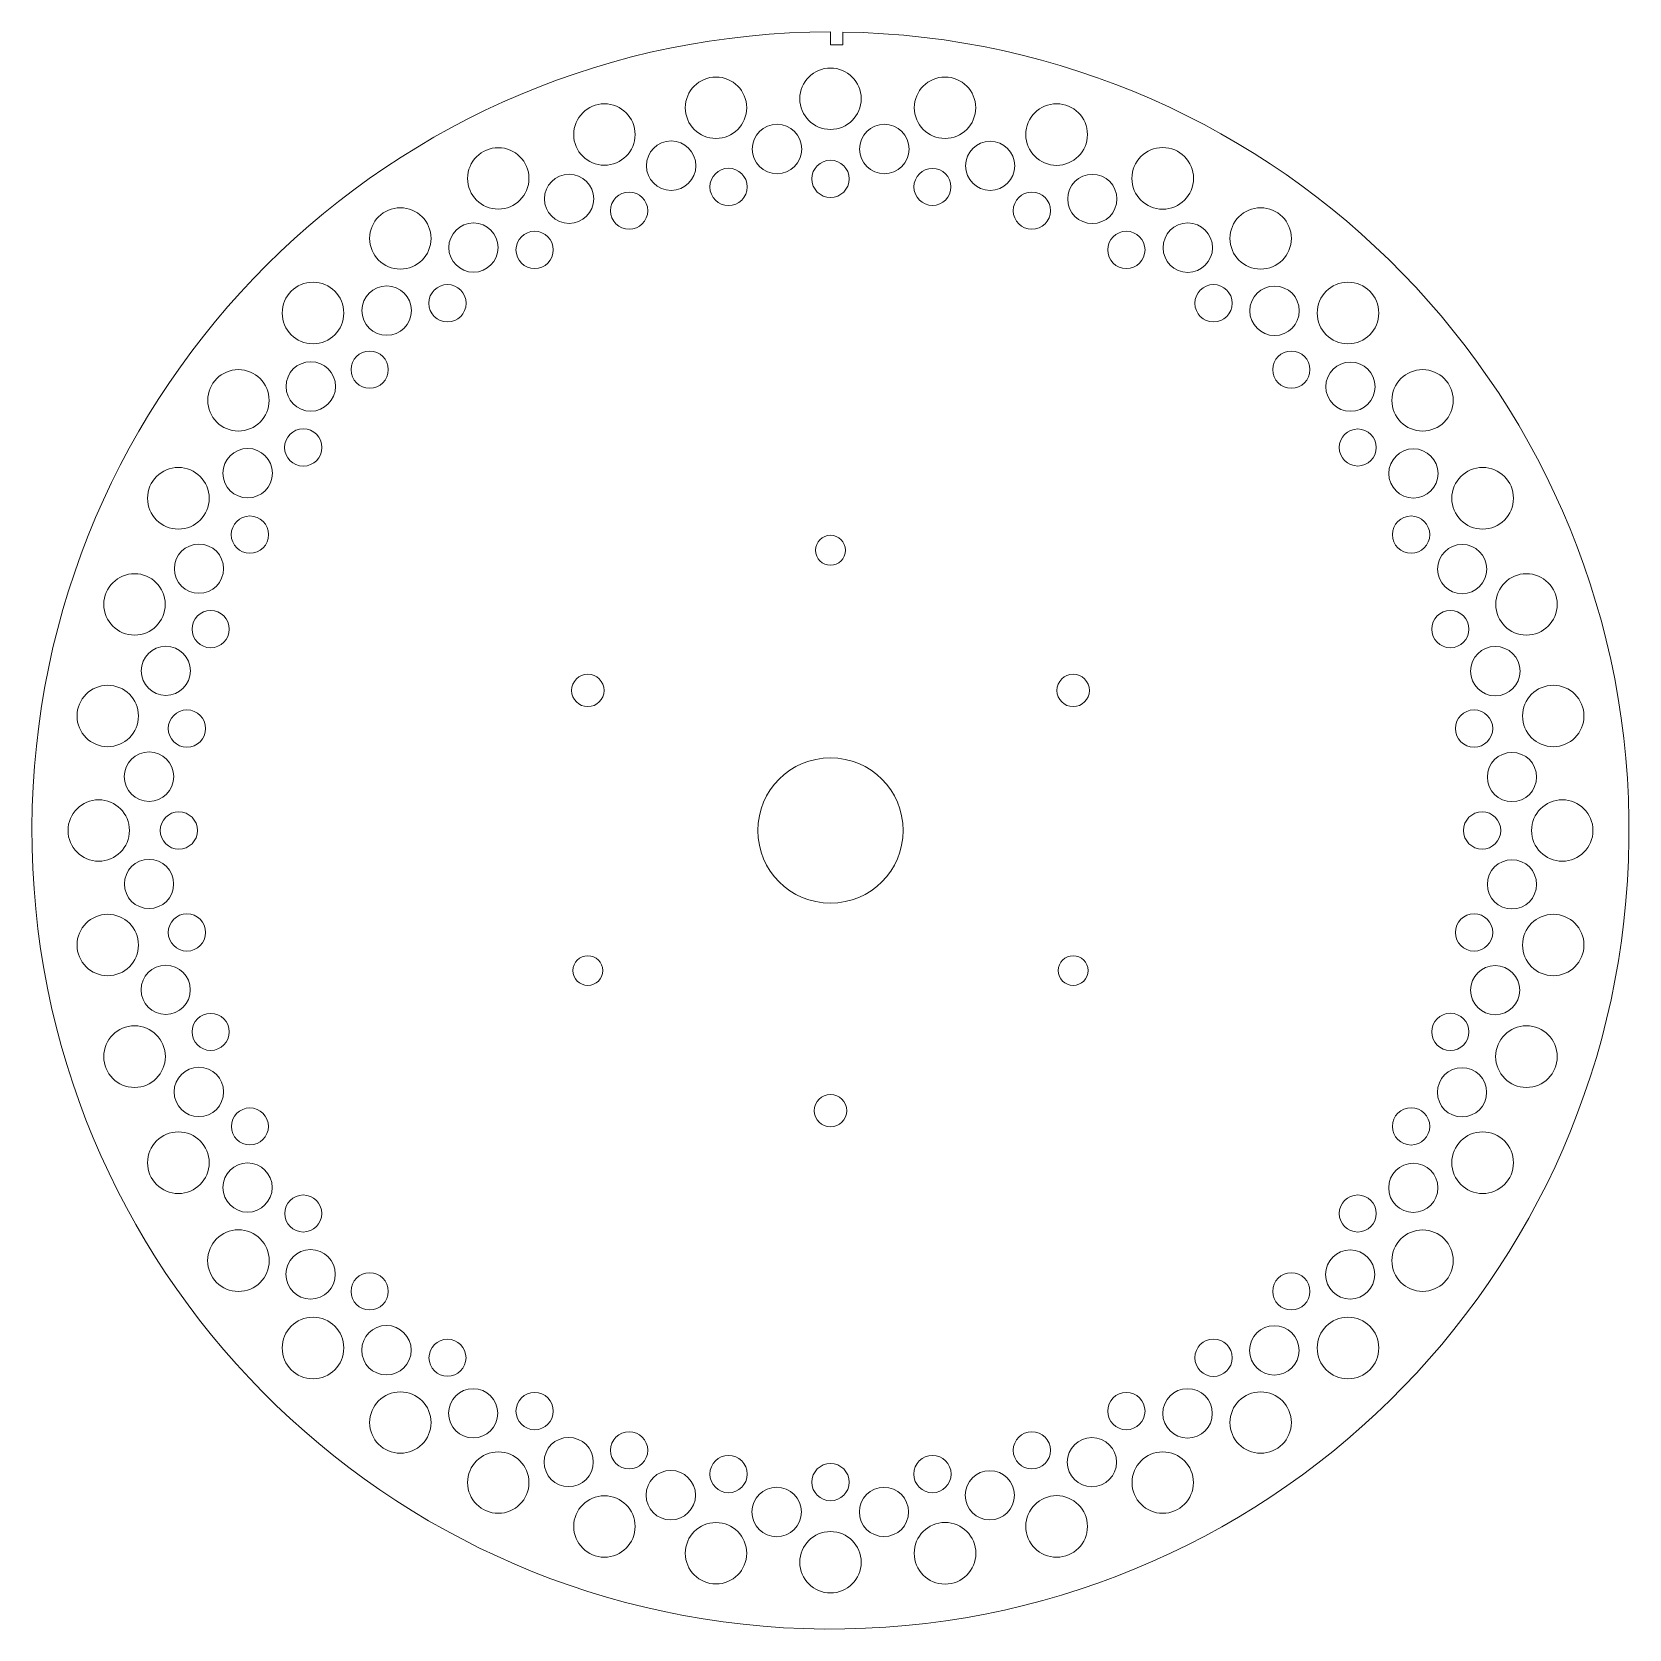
# Model space of a CAD drawing. Header units: inches. Extents: x -6.6 to 6.6, y -6.6 to 6.6.
import ezdxf

# ---------------------------------------------------------------- set-up
doc = ezdxf.new("R2010")
doc.units = ezdxf.units.IN
doc.header["$MEASUREMENT"] = 0

msp = doc.modelspace()

# ---------------------------------------------------------------- linework, layer by layer
at = {"color": 7, "linetype": 'Continuous', "lineweight": 15}
for p, q in [((0, 6.555), (0, 6.45)), ((0, 6.45), (0.1, 6.45)), ((0.1, 6.45), (0.1, 6.554))]:
    msp.add_line(p, q, dxfattribs=at)
for centre, radius in [((-0.94, 5.933), 0.252), ((0, 6.007), 0.252), ((0.94, 5.933), 0.252), ((-1.856, 5.713), 0.252), ((1.856, 5.713), 0.253), ((-0.439, 5.594), 0.203), ((0.442, 5.594), 0.203), ((-1.308, 5.457), 0.203), ((1.311, 5.456), 0.202), ((-2.727, 5.353), 0.252), ((2.727, 5.353), 0.253), ((-2.146, 5.185), 0.202), ((-0.837, 5.283), 0.153), ((0, 5.349), 0.153), ((0.837, 5.283), 0.152), ((2.149, 5.184), 0.202), ((-1.653, 5.088), 0.153), ((1.653, 5.088), 0.153), ((-3.531, 4.86), 0.252), ((-2.931, 4.785), 0.202), ((2.933, 4.784), 0.203), ((3.531, 4.86), 0.252), ((-2.429, 4.766), 0.153), ((2.429, 4.766), 0.153), ((-4.248, 4.248), 0.253), ((-3.643, 4.268), 0.203), ((-3.144, 4.328), 0.153), ((3.144, 4.328), 0.153), ((3.645, 4.266), 0.203), ((4.248, 4.248), 0.253), ((-3.783, 3.783), 0.153), ((3.783, 3.783), 0.153), ((-4.266, 3.645), 0.203), ((4.268, 3.643), 0.202), ((-4.86, 3.531), 0.252), ((4.86, 3.531), 0.252), ((-4.328, 3.144), 0.153), ((4.328, 3.144), 0.152), ((-4.784, 2.933), 0.203), ((4.785, 2.931), 0.202), ((-5.353, 2.727), 0.253), ((5.353, 2.727), 0.253), ((-4.766, 2.429), 0.153), ((4.766, 2.429), 0.153), ((0, 2.3), 0.123), ((-5.184, 2.149), 0.202), ((5.185, 2.146), 0.202), ((-5.713, 1.856), 0.252), ((5.713, 1.856), 0.252), ((-5.088, 1.653), 0.153), ((5.088, 1.653), 0.153), ((-5.456, 1.311), 0.202), ((5.457, 1.308), 0.203), ((-5.933, 0.94), 0.252), ((-1.992, 1.15), 0.133), ((1.992, 1.15), 0.133), ((5.933, 0.94), 0.252), ((-5.283, 0.837), 0.153), ((5.283, 0.837), 0.153), ((-5.594, 0.442), 0.203), ((0, 0), 0.596), ((5.594, 0.439), 0.202), ((-6.007, 0), 0.252), ((-5.349, 0), 0.153), ((5.349, 0), 0.153), ((6.007, 0), 0.252), ((-5.594, -0.439), 0.202), ((5.594, -0.442), 0.202), ((-5.933, -0.94), 0.252), ((-5.283, -0.837), 0.153), ((5.283, -0.837), 0.153), ((5.933, -0.94), 0.252), ((-1.992, -1.15), 0.122), ((1.992, -1.15), 0.122), ((-5.457, -1.308), 0.202), ((5.456, -1.311), 0.202), ((-5.088, -1.653), 0.152), ((5.088, -1.653), 0.153), ((-5.713, -1.856), 0.253), ((5.713, -1.856), 0.253), ((-5.185, -2.146), 0.203), ((5.184, -2.149), 0.202), ((0, -2.3), 0.133), ((-4.766, -2.429), 0.152), ((4.766, -2.429), 0.153), ((-5.353, -2.727), 0.253), ((5.353, -2.727), 0.253), ((-4.785, -2.931), 0.202), ((4.784, -2.933), 0.202), ((-4.328, -3.144), 0.152), ((4.328, -3.144), 0.152), ((-4.86, -3.531), 0.253), ((4.86, -3.531), 0.252), ((-4.268, -3.643), 0.203), ((4.266, -3.645), 0.202), ((-3.783, -3.783), 0.153), ((3.783, -3.783), 0.153), ((-4.248, -4.248), 0.253), ((-3.645, -4.266), 0.203), ((4.248, -4.248), 0.253), ((-3.144, -4.328), 0.152), ((3.144, -4.328), 0.153), ((3.643, -4.268), 0.203), ((-2.933, -4.784), 0.202), ((2.931, -4.785), 0.203), ((-3.531, -4.86), 0.252), ((-2.429, -4.766), 0.153), ((2.429, -4.766), 0.153), ((3.531, -4.86), 0.252), ((-2.149, -5.184), 0.202), ((-1.653, -5.088), 0.153), ((1.653, -5.088), 0.153), ((-2.727, -5.353), 0.252), ((2.146, -5.185), 0.202), ((2.727, -5.353), 0.252), ((-0.837, -5.283), 0.153), ((0, -5.349), 0.153), ((0.837, -5.283), 0.153), ((-1.311, -5.456), 0.203), ((1.308, -5.457), 0.202), ((-1.856, -5.713), 0.252), ((-0.442, -5.594), 0.203), ((0.439, -5.594), 0.202), ((1.856, -5.713), 0.253), ((-0.94, -5.933), 0.252), ((0, -6.007), 0.252), ((0.94, -5.933), 0.253)]:
    msp.add_circle(centre, radius, dxfattribs=at)
msp.add_arc((0, 0), 6.555, 90, 89.1259, dxfattribs=at)

doc.saveas('drawing.dxf')
